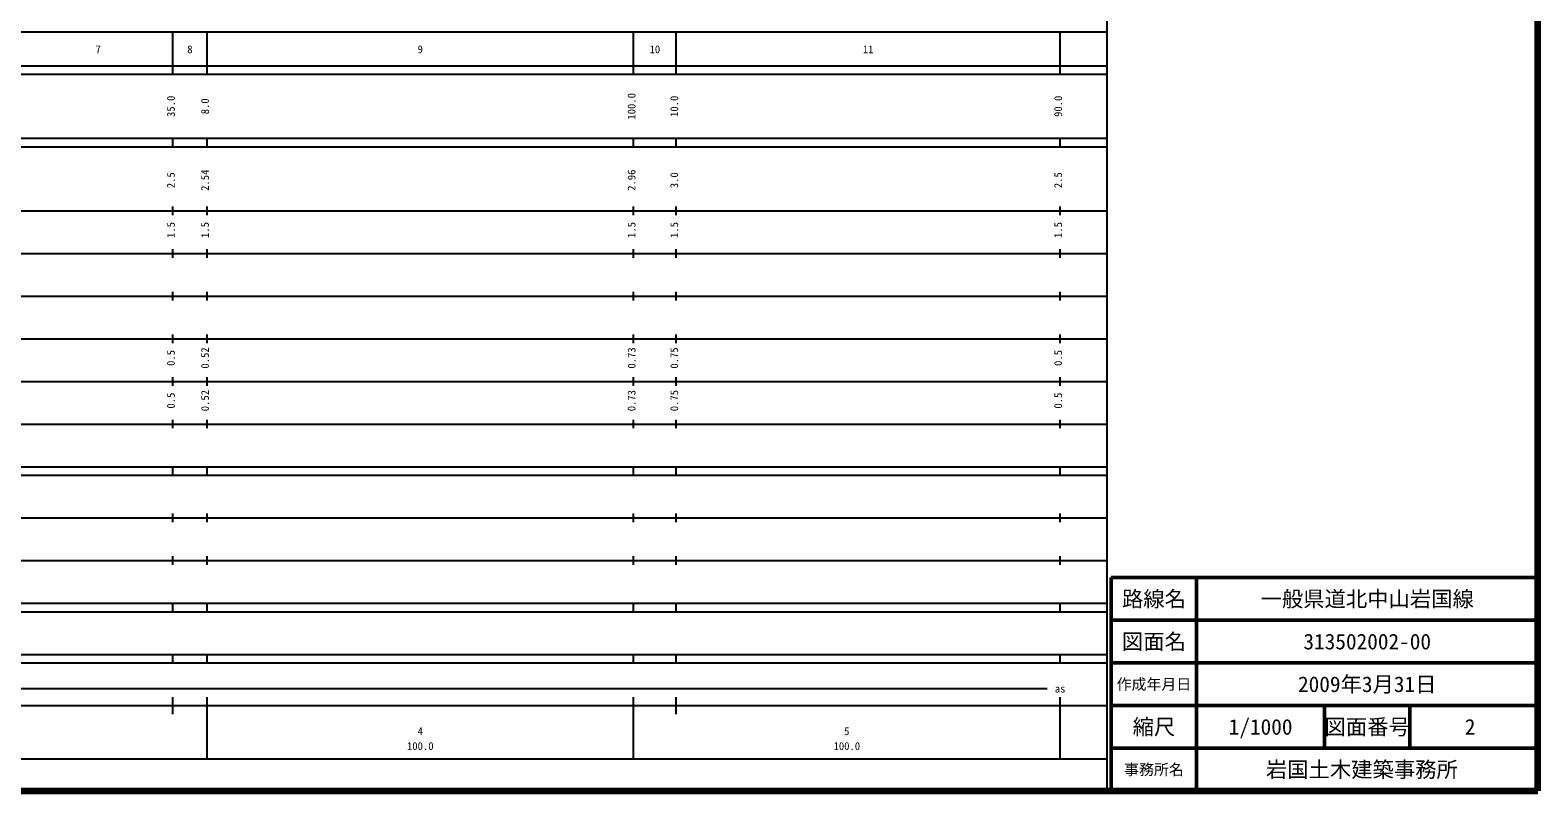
# Model space of a CAD drawing. Units: millimetres on the paper, enlarged 1000 times. Extents: x 300721 to 940721, y 14804 to 374804.
# Drawn here: x 587262 to 940721, y 14804 to 193161 of the extents above; entities that cross this region are included whole.
import ezdxf
from ezdxf.enums import TextEntityAlignment as Align

# ---------------------------------------------------------------- set-up
doc = ezdxf.new("R2010")
doc.units = ezdxf.units.MM
doc.header["$LTSCALE"] = 1000
for name, color, linetype, lineweight in [('M-TTL', 2, 'Continuous', 140), ('M-TTL-BAND', 7, 'Continuous', 25), ('M-TTL-FRAM', 2, 'Continuous', 50), ('M-TTL-LINE', 7, 'Continuous', 50)]:
    doc.layers.add(name, color=color, linetype=linetype, lineweight=lineweight)
doc.layers.add('M-TTL-TXT', color=7, linetype='Continuous')
doc.styles.add('ＭＳ ゴシック', font='')
doc.styles.get('ＭＳ ゴシック').set_extended_font_data('MS Gothic')

msp = doc.modelspace()

# ---------------------------------------------------------------- linework, layer by layer
at = {"layer": 'M-TTL'}
for p, q in [((940721, 14804), (940721, 374804)), ((300721, 14804), (940721, 14804))]:
    msp.add_line(p, q, dxfattribs=at)
at = {"layer": 'M-TTL-BAND'}
for p, q in [((839721, 14804), (839721, 364804)), ((328721, 192804), (839721, 192804)), ((620721, 182804), (620721, 192804)), ((628721, 182804), (628721, 192804)), ((728721, 182804), (728721, 192804)), ((738721, 182804), (738721, 192804)), ((828721, 182804), (828721, 192804)), ((300721, 184804), (839721, 184804)), ((300721, 182804), (839721, 182804)), ((300721, 167804), (839721, 167804)), ((620721, 165804), (620721, 167804)), ((628721, 165804), (628721, 167804)), ((728721, 165804), (728721, 167804)), ((738721, 165804), (738721, 167804)), ((828721, 165804), (828721, 167804)), ((300721, 165804), (839721, 165804)), ((300721, 150804), (839721, 150804)), ((620721, 149804), (620721, 151804)), ((628721, 149804), (628721, 151804)), ((728721, 149804), (728721, 151804)), ((738721, 149804), (738721, 151804)), ((828721, 149804), (828721, 151804)), ((620721, 139804), (620721, 141804)), ((628721, 139804), (628721, 141804)), ((728721, 139804), (728721, 141804)), ((738721, 139804), (738721, 141804)), ((828721, 139804), (828721, 141804)), ((306721, 140804), (839721, 140804)), ((312721, 130804), (839721, 130804)), ((620721, 129804), (620721, 131804)), ((628721, 129804), (628721, 131804)), ((728721, 129804), (728721, 131804)), ((738721, 129804), (738721, 131804)), ((828721, 129804), (828721, 131804)), ((306721, 120804), (839721, 120804)), ((620721, 119804), (620721, 121804)), ((628721, 119804), (628721, 121804)), ((728721, 119804), (728721, 121804)), ((738721, 119804), (738721, 121804)), ((828721, 119804), (828721, 121804)), ((312721, 110804), (839721, 110804)), ((620721, 109804), (620721, 111804)), ((628721, 109804), (628721, 111804)), ((728721, 109804), (728721, 111804)), ((738721, 109804), (738721, 111804)), ((828721, 109804), (828721, 111804)), ((306721, 100804), (839721, 100804)), ((620721, 99804), (620721, 101804)), ((628721, 99804), (628721, 101804)), ((728721, 99804), (728721, 101804)), ((738721, 99804), (738721, 101804)), ((828721, 99804), (828721, 101804)), ((300721, 90804), (839721, 90804)), ((300721, 88804), (839721, 88804)), ((620721, 88804), (620721, 90804)), ((628721, 88804), (628721, 90804)), ((728721, 88804), (728721, 90804)), ((738721, 88804), (738721, 90804)), ((828721, 88804), (828721, 90804)), ((309721, 78804), (839721, 78804)), ((620721, 77804), (620721, 79804)), ((628721, 77804), (628721, 79804)), ((728721, 77804), (728721, 79804)), ((738721, 77804), (738721, 79804)), ((828721, 77804), (828721, 79804)), ((300721, 68804), (839721, 68804)), ((620721, 67804), (620721, 69804)), ((628721, 67804), (628721, 69804)), ((728721, 67804), (728721, 69804)), ((738721, 67804), (738721, 69804)), ((828721, 67804), (828721, 69804)), ((300721, 58804), (839721, 58804)), ((300721, 56804), (839721, 56804)), ((620721, 56804), (620721, 58804)), ((628721, 56804), (628721, 58804)), ((728721, 56804), (728721, 58804)), ((738721, 56804), (738721, 58804)), ((828721, 56804), (828721, 58804)), ((300721, 46804), (839721, 46804)), ((620721, 44804), (620721, 46804)), ((628721, 44804), (628721, 46804)), ((728721, 44804), (728721, 46804)), ((738721, 44804), (738721, 46804)), ((828721, 44804), (828721, 46804)), ((300721, 44804), (839721, 44804)), ((331721, 38804), (825721, 38804)), ((620721, 32804), (620721, 36804)), ((628721, 22304), (628721, 36804)), ((728721, 22304), (728721, 36804)), ((738721, 32804), (738721, 36804)), ((828721, 22304), (828721, 36804)), ((300721, 34804), (839721, 34804)), ((328721, 22304), (839721, 22304))]:
    msp.add_line(p, q, dxfattribs=at)
at = {"layer": 'M-TTL-FRAM'}
for p, q in [((940721, 64804), (840721, 64804)), ((840721, 64804), (840721, 14804))]:
    msp.add_line(p, q, dxfattribs=at)
at = {"layer": 'M-TTL-LINE'}
for p, q in [((860721, 64804), (860721, 14804)), ((940721, 54804), (840721, 54804)), ((940721, 44804), (840721, 44804)), ((940721, 34804), (840721, 34804)), ((890721, 34804), (890721, 24804)), ((910721, 34804), (910721, 24804)), ((940721, 24804), (840721, 24804))]:
    msp.add_line(p, q, dxfattribs=at)

# ---------------------------------------------------------------- texts
at = {"layer": 'M-TTL-BAND', "style": 'ＭＳ ゴシック'}
for s, p in [('7', (603221, 187209)), ('8', (624721, 187209)), ('9', (678721, 187209)), ('10', (733721, 187209)), ('11', (783721, 187209)), ('as', (828721, 37304)), ('4', (678721, 27327)), ('5', (778721, 27327)), ('100.0', (678721, 23837)), ('100.0', (778721, 23837))]:
    msp.add_text(s, height=1833, dxfattribs=at).set_placement(p, align=Align.BOTTOM_CENTER)
for s, p in [('35.0', (621721, 175304)), ('8.0', (629721, 175304)), ('100.0', (729721, 175304)), ('10.0', (739721, 175304)), ('90.0', (829721, 175304)), ('2.5', (621721, 157978)), ('2.54', (629721, 157978)), ('2.96', (729721, 157978)), ('3.0', (739721, 157978)), ('2.5', (829721, 157978)), ('1.5', (621721, 146304)), ('1.5', (629721, 146304)), ('1.5', (729721, 146304)), ('1.5', (739721, 146304)), ('1.5', (829721, 146304)), ('0.5', (621721, 116304)), ('0.52', (629721, 116304)), ('0.73', (729721, 116304)), ('0.75', (739721, 116304)), ('0.5', (829721, 116304)), ('0.5', (621721, 106304)), ('0.52', (629721, 106304)), ('0.73', (729721, 106304)), ('0.75', (739721, 106304)), ('0.5', (829721, 106304))]:
    msp.add_text(s, height=1833, rotation=90, dxfattribs=at).set_placement(p, align=Align.BOTTOM_CENTER)
at = {"layer": 'M-TTL-TXT', "style": 'ＭＳ ゴシック'}
for s, height, p in [('路線名', 3666, (850721, 59804)), ('路線名', 3666, (850721, 59804)), ('一般県道北中山岩国線', 3666, (900721, 59804)), ('図面名', 3666, (850721, 49804)), ('図面名', 3666, (850721, 49804)), ('313502002-00', 3666, (900721, 49804)), ('作成年月日', 2566, (850721, 39804)), ('作成年月日', 2566, (850721, 39804)), ('2009年3月31日', 3666, (900721, 39804)), ('縮尺', 3666, (850721, 29804)), ('縮尺', 3666, (850721, 29804)), ('1/1000', 3666, (875721, 29804)), ('図面番号', 3666, (900721, 29804)), ('図面番号', 3666, (900721, 29804)), ('2', 3666, (924846, 29804)), ('事務所名', 2566, (850721, 19804)), ('事務所名', 2566, (850721, 19804)), ('岩国土木建築事務所 ', 3666, (900721, 19804))]:
    msp.add_text(s, height=height, dxfattribs=at).set_placement(p, align=Align.MIDDLE_CENTER)

doc.saveas('drawing.dxf')
